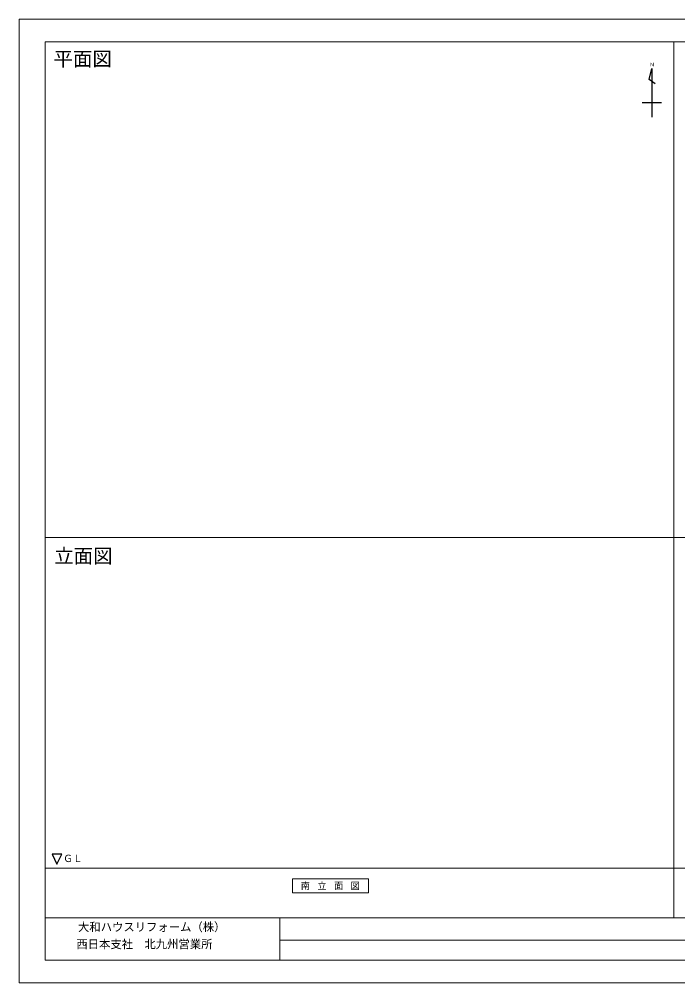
# Model space of a CAD drawing. Units: millimetres at full size, sheet at 1:100. Extents: x -21000 to 21000, y -14850 to 14850.
# Drawn here: x -21000 to -622, y -14850 to 14850 of the extents above; entities that cross this region are included whole.
import ezdxf
from ezdxf.enums import TextEntityAlignment as Align

# ---------------------------------------------------------------- set-up
doc = ezdxf.new("R2010")
doc.units = ezdxf.units.MM
doc.header["$LTSCALE"] = 100
doc.layers.add('0-1', color=7, linetype='Continuous')
doc.layers.add('0-3', color=7, linetype='Continuous')
doc.layers.add('F-0', color=7, linetype='Continuous', lineweight=18)
doc.styles.add('ＭＳ ゴシック', font='')
doc.styles.get('ＭＳ ゴシック').set_extended_font_data('MS Gothic')

# ---------------------------------------------------------------- blocks, each defined once
blk = doc.blocks.new('jGL')
at = {"layer": '0-3'}
for p, q in [((150, 300), (-150, 300)), ((-150, 300), (0, 0)), ((0, 0), (150, 300))]:
    blk.add_line(p, q, dxfattribs=at)
at = {"layer": '0-3', "style": 'ＭＳ ゴシック'}
blk.add_text('ＧＬ', height=219.9, dxfattribs=at).set_placement((193.9, -5.2), align=Align.BOTTOM_LEFT)
blk = doc.blocks.new('HOUI(1)')
at = {"layer": '0-1'}
blk.add_line((-600, 0), (600, 0), dxfattribs=at)
blk.add_lwpolyline([(213.2, 1141.6), (-168.9, 1424.4), (0, 2100), (0, -900)], dxfattribs=at)
at = {"layer": '0-1', "style": 'ＭＳ ゴシック'}
blk.add_text('Ｎ', height=219.9, dxfattribs=at).set_placement((-136.7, 2160.5), align=Align.BOTTOM_LEFT)
blk = doc.blocks.new('磁石')
at = {"layer": 'F-0', "xscale": 0.5, "yscale": 0.5}
blk.add_blockref('HOUI(1)', (0, 0), dxfattribs=at)

msp = doc.modelspace()

# ---------------------------------------------------------------- linework, layer by layer
at = {"layer": 'F-0', "color": 5}
for p, q in [((-21000, 14850), (-21000, -14850)), ((21000, 14850), (-21000, 14850)), ((21000, -14850), (-21000, -14850))]:
    msp.add_line(p, q, dxfattribs=at)
at = {"layer": 'F-0'}
for p, q in [((-808.4, -12849.9), (-808.4, 14150)), ((-20200, -1127.9), (20300, -1127.9)), ((-20200, -11320), (14747, -11320)), ((-10224.8, -11645.3), (-12566, -11645.3)), ((-12566, -11645.3), (-12566, -12077.3)), ((-10224.8, -11645.3), (-10224.8, -12077.3)), ((-12566, -12077.3), (-10224.8, -12077.3)), ((20300, -12849.9), (-20200, -12849.9)), ((-12959.1, -12849.9), (-12959.1, -14150)), ((1168.2, -13537), (-12959.1, -13537))]:
    msp.add_line(p, q, dxfattribs=at)
msp.add_lwpolyline([(-20200, -14150), (20300, -14150), (20300, 14150), (-20200, 14150)], close=True, dxfattribs=at)

# ---------------------------------------------------------------- block references
for name, p in [('磁石', (-1485.2, 12284.2)), ('jGL', (-19838.4, -11190.8))]:
    msp.add_blockref(name, p, dxfattribs=at)

# ---------------------------------------------------------------- texts
at = {"layer": 'F-0', "style": 'ＭＳ ゴシック'}
for s, height, p in [('平面図', 439.9, (-19944, 13277.9)), ('立面図', 439.9, (-19920.1, -2046.2)), ('大和ハウスリフォーム（株）', 256.6, (-19188.5, -13338.9)), ('西日本支社\u3000北九州営業所', 256.6, (-19238.3, -13866.5))]:
    msp.add_text(s, height=height, dxfattribs=at).set_placement(p, align=Align.BOTTOM_LEFT)
at = {"layer": 'F-0', "insert": (-12314.2, -11991.3), "char_height": 211.1, "attachment_point": 7, "style": 'ＭＳ ゴシック'}
msp.add_mtext('\\T1.23;\\W0.95;南\\~立\\~面\\~図', dxfattribs=at)

doc.saveas('drawing.dxf')
